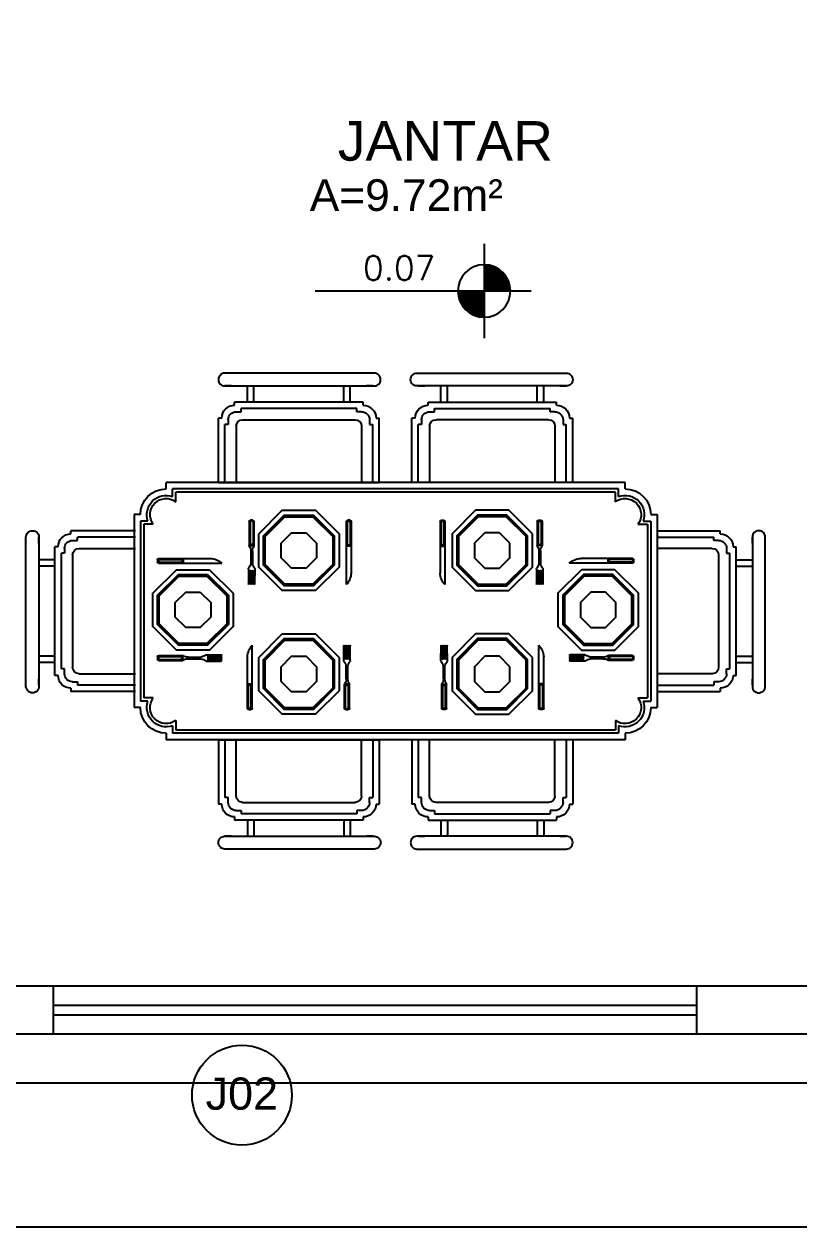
# Model space of a CAD drawing. Header units: millimetres. Extents: x 2426 to 2585, y 1215 to 1309.
# Drawn here: x 2442.847 to 2445.256, y 1275.72 to 1279.46 of the extents above; entities that cross this region are included whole.
import ezdxf

# ---------------------------------------------------------------- set-up
doc = ezdxf.new("R2010")
doc.units = ezdxf.units.MM
for name, color, linetype in [('01', 1, 'Continuous'), ('02', 2, 'Continuous'), ('A-PEN-B', 5, 'Continuous'), ('A-PEN-C', 4, 'Continuous'), ('A-PEN-G', 3, 'Continuous'), ('A-PEN-M', 6, 'Continuous'), ('TEXTO2', 3, 'Continuous'), ('TXT_0', 7, 'Continuous')]:
    doc.layers.add(name, color=color, linetype=linetype)
doc.styles.add('ADITIVOCAD', font='ROMANS.shx')
doc.styles.add('CARIMBO_DADOS', font='arial.ttf', dxfattribs={"height": 0.1})
doc.styles.add('SANSSERIF', font='sas_____.pfb', dxfattribs={"height": 1})
doc.dimstyles.new('COTAS_EXTERNAS', dxfattribs={"dimtxt": 0.1, "dimasz": 0.01, "dimexe": 0, "dimexo": 0, "dimgap": 0.07, "dimtad": 1, "dimzin": 5, "dimdsep": 46, "dimtxsty": 'CARIMBO_DADOS', "dimblk1": 'CIRCULOS', "dimblk2": 'CIRCULOS', "dimsah": 1, "dimcen": 0, "dimse1": 1, "dimse2": 1, "dimclrd": 8, "dimclre": 8, "dimclrt": 230, "dimadec": 0, "dimazin": 0, "dimtfac": 100, "dimtix": 1, "dimtmove": 2, "dimatfit": 3, "dimldrblk": 'CIRCULOS', "dimfxl": 0, "dimtolj": 1, "dimtzin": 5, "dimarcsym": 0})

# ---------------------------------------------------------------- blocks, each defined once
blk = doc.blocks.new('MesaJantar02')
at = {"layer": '01'}
for p, q in [((0.7086, 0.648), (0.6886, 0.648)), ((1.0082, 0.648), (0.9882, 0.648)), ((1.2898, 0.648), (1.3098, 0.648)), ((1.5894, 0.648), (1.6094, 0.648)), ((0.6536, 0.618), (0.6686, 0.618)), ((0.6686, 0.618), (0.6686, 0.628)), ((1.0282, 0.628), (0.6686, 0.628)), ((1.0282, 0.618), (1.0282, 0.628)), ((1.0432, 0.618), (1.0282, 0.618)), ((1.2548, 0.618), (1.2698, 0.618)), ((1.2698, 0.618), (1.2698, 0.628)), ((1.2698, 0.628), (1.6294, 0.628)), ((1.6294, 0.618), (1.6294, 0.628)), ((1.6444, 0.618), (1.6294, 0.618)), ((0.6286, 0.578), (0.6184, 0.578)), ((0.6184, 0.398), (0.6184, 0.578)), ((0.6286, 0.593), (0.6286, 0.578)), ((0.6536, 0.573), (0.6536, 0.398)), ((0.6736, 0.593), (1.0232, 0.593)), ((1.0432, 0.573), (1.0432, 0.398)), ((1.0682, 0.593), (1.0682, 0.578)), ((1.0682, 0.578), (1.0784, 0.578)), ((1.0784, 0.398), (1.0784, 0.578)), ((1.2298, 0.578), (1.2196, 0.578)), ((1.2196, 0.398), (1.2196, 0.578)), ((1.2298, 0.593), (1.2298, 0.578)), ((1.2548, 0.573), (1.2548, 0.398)), ((1.6244, 0.593), (1.2748, 0.593)), ((1.6444, 0.573), (1.6444, 0.398)), ((1.6694, 0.593), (1.6694, 0.578)), ((1.6694, 0.578), (1.6796, 0.578)), ((1.6796, 0.398), (1.6796, 0.578)), ((0.4559, 0.3545), (0.4559, 0.378)), ((1.8421, 0.378), (0.4559, 0.378)), ((1.0984, 0.398), (0.5984, 0.398)), ((0.5984, 0.398), (1.0984, 0.398)), ((1.6996, 0.398), (1.1996, 0.398)), ((1.6996, 0.398), (1.1996, 0.398)), ((1.8421, 0.3545), (1.8421, 0.378)), ((0.4659, 0.338), (0.4659, 0.368)), ((1.8321, 0.368), (0.4659, 0.368)), ((1.8321, 0.338), (1.8321, 0.368)), ((0.6885, 0.2998), (0.6885, 0.1397)), ((0.6925, 0.3038), (0.6995, 0.3038)), ((0.6945, 0.3008), (0.6975, 0.3008)), ((0.7035, 0.2998), (0.7035, 0.1038)), ((0.9905, 0.2998), (0.9905, 0.2252)), ((0.9935, 0.2998), (0.9935, 0.2312)), ((0.9945, 0.3038), (1.0015, 0.3038)), ((0.9945, 0.3008), (1.0015, 0.3008)), ((1.0025, 0.2998), (1.0025, 0.2312)), ((1.0055, 0.2998), (1.0055, 0.2252)), ((1.2924, 0.2998), (1.2924, 0.2252)), ((1.2954, 0.2998), (1.2954, 0.2312)), ((1.3034, 0.3038), (1.2964, 0.3038)), ((1.3034, 0.3008), (1.2964, 0.3008)), ((1.3044, 0.2998), (1.3044, 0.2312)), ((1.3074, 0.2998), (1.3074, 0.2252)), ((1.5945, 0.2998), (1.5945, 0.1038)), ((1.6055, 0.3038), (1.5985, 0.3038)), ((1.6035, 0.3008), (1.6005, 0.3008)), ((1.6095, 0.2998), (1.6095, 0.1397)), ((0.3793, 0.278), (0.3559, 0.278)), ((0.3559, -0.282), (0.3559, 0.278)), ((0.3959, 0.268), (0.3659, 0.268)), ((0.3659, -0.272), (0.3659, 0.268)), ((0.6915, 0.2978), (0.6915, 0.2298)), ((0.7005, 0.2978), (0.7005, 0.2298)), ((1.5975, 0.2978), (1.5975, 0.2298)), ((1.6065, 0.2978), (1.6065, 0.2298)), ((1.9021, 0.268), (1.9321, 0.268)), ((1.9186, 0.278), (1.9421, 0.278)), ((1.9321, -0.272), (1.9321, 0.268)), ((1.9421, -0.282), (1.9421, 0.278)), ((0.16, 0.2178), (0.16, 0.228)), ((0.34, 0.228), (0.16, 0.228)), ((0.3359, -0.252), (0.3359, 0.248)), ((0.6945, 0.2268), (0.6975, 0.2268)), ((1.0055, 0.2252), (0.9905, 0.2252)), ((0.9965, 0.2282), (0.9995, 0.2282)), ((1.2924, 0.2252), (1.3074, 0.2252)), ((1.3014, 0.2282), (1.2984, 0.2282)), ((1.6035, 0.2268), (1.6005, 0.2268)), ((1.9621, -0.252), (1.9621, 0.248)), ((1.9621, 0.228), (2.138, 0.228)), ((2.138, 0.2178), (2.138, 0.228)), ((0.12, 0.1928), (0.12, 0.1778)), ((0.145, 0.2178), (0.16, 0.2178)), ((0.165, 0.1928), (0.34, 0.1928)), ((0.6885, 0.2238), (0.7035, 0.2238)), ((0.9955, 0.2088), (0.9955, 0.1688)), ((1.0005, 0.2088), (1.0005, 0.1688)), ((1.2974, 0.2088), (1.2974, 0.1688)), ((1.3024, 0.2088), (1.3024, 0.1688)), ((1.6095, 0.2238), (1.5945, 0.2238)), ((2.133, 0.1928), (1.9621, 0.1928)), ((2.153, 0.2178), (2.138, 0.2178)), ((2.178, 0.1928), (2.178, 0.1778)), ((0.09, 0.1578), (0.09, 0.1378)), ((0.12, 0.1778), (0.11, 0.1778)), ((0.11, 0.1778), (0.11, -0.1818)), ((0.145, -0.1768), (0.145, 0.1728)), ((0.413, 0.1512), (0.4876, 0.1512)), ((0.4876, 0.1512), (0.4876, 0.1362)), ((0.5604, 0.1537), (0.6063, 0.1533)), ((0.5667, 0.1507), (0.6063, 0.151)), ((0.609, 0.1522), (0.609, 0.1522)), ((0.988, 0.1524), (0.9884, 0.1065)), ((1.008, 0.1524), (1.0077, 0.1065)), ((1.2899, 0.1524), (1.2903, 0.1065)), ((1.3099, 0.1524), (1.3096, 0.1065)), ((1.6889, 0.1522), (1.6889, 0.1522)), ((1.7376, 0.1537), (1.6917, 0.1533)), ((1.7313, 0.1507), (1.6917, 0.151)), ((1.8104, 0.1512), (1.8104, 0.1362)), ((1.8849, 0.1512), (1.8104, 0.1512)), ((2.153, -0.1768), (2.153, 0.1728)), ((2.178, 0.1778), (2.188, 0.1778)), ((2.188, 0.1778), (2.188, -0.1818)), ((2.208, 0.1578), (2.208, 0.1378)), ((0.409, 0.1402), (0.409, 0.1472)), ((0.412, 0.1402), (0.412, 0.1472)), ((0.413, 0.1482), (0.4816, 0.1482)), ((0.413, 0.1392), (0.4816, 0.1392)), ((0.413, 0.1362), (0.4876, 0.1362)), ((0.4846, 0.1422), (0.4846, 0.1452)), ((0.504, 0.1462), (0.544, 0.1462)), ((0.504, 0.1412), (0.544, 0.1412)), ((0.5604, 0.1337), (0.6063, 0.134)), ((0.564, 0.1493), (0.564, 0.1494)), ((0.564, 0.1437), (0.564, 0.1437)), ((0.564, 0.138), (0.564, 0.1381)), ((0.5667, 0.148), (0.6063, 0.1476)), ((0.5667, 0.145), (0.6063, 0.1454)), ((0.5667, 0.1424), (0.6063, 0.142)), ((0.5667, 0.1394), (0.6063, 0.1397)), ((0.5667, 0.1367), (0.6063, 0.1363)), ((0.609, 0.1465), (0.609, 0.1465)), ((0.609, 0.1409), (0.609, 0.1409)), ((0.609, 0.1352), (0.609, 0.1352)), ((0.991, 0.1461), (0.9907, 0.1065)), ((0.9923, 0.1488), (0.9924, 0.1488)), ((0.9937, 0.1461), (0.9941, 0.1065)), ((0.9967, 0.1461), (0.9964, 0.1065)), ((0.998, 0.1488), (0.9981, 0.1488)), ((0.9994, 0.1461), (0.9997, 0.1065)), ((1.0024, 0.1461), (1.002, 0.1065)), ((1.0037, 0.1488), (1.0037, 0.1488)), ((1.005, 0.1461), (1.0054, 0.1065)), ((1.2929, 0.1461), (1.2926, 0.1065)), ((1.2943, 0.1488), (1.2942, 0.1488)), ((1.2956, 0.1461), (1.296, 0.1065)), ((1.2986, 0.1461), (1.2982, 0.1065)), ((1.3, 0.1488), (1.2999, 0.1488)), ((1.3013, 0.1461), (1.3016, 0.1065)), ((1.3043, 0.1461), (1.3039, 0.1065)), ((1.3056, 0.1488), (1.3056, 0.1488)), ((1.3069, 0.1461), (1.3073, 0.1065)), ((1.6889, 0.1465), (1.6889, 0.1465)), ((1.6889, 0.1409), (1.6889, 0.1409)), ((1.6889, 0.1352), (1.6889, 0.1352)), ((1.7313, 0.148), (1.6917, 0.1476)), ((1.7313, 0.145), (1.6917, 0.1454)), ((1.7313, 0.1424), (1.6917, 0.142)), ((1.7313, 0.1394), (1.6917, 0.1397)), ((1.7313, 0.1367), (1.6917, 0.1363)), ((1.7376, 0.1337), (1.6917, 0.134)), ((1.7339, 0.1493), (1.7339, 0.1494)), ((1.7339, 0.1437), (1.7339, 0.1437)), ((1.7339, 0.138), (1.7339, 0.1381)), ((1.7939, 0.1462), (1.7539, 0.1462)), ((1.7939, 0.1412), (1.7539, 0.1412)), ((1.8849, 0.1362), (1.8104, 0.1362)), ((1.8134, 0.1422), (1.8134, 0.1452)), ((1.8849, 0.1482), (1.8164, 0.1482)), ((1.8849, 0.1392), (1.8164, 0.1392)), ((1.8859, 0.1402), (1.8859, 0.1472)), ((1.8889, 0.1402), (1.8889, 0.1472)), ((0.9895, 0.1038), (0.9896, 0.1038)), ((0.9952, 0.1038), (0.9952, 0.1038)), ((1.0009, 0.1038), (1.0009, 0.1038)), ((1.0065, 0.1038), (1.0066, 0.1038)), ((1.2914, 0.1038), (1.2914, 0.1038)), ((1.2971, 0.1038), (1.2971, 0.1038)), ((1.3028, 0.1038), (1.3027, 0.1038)), ((1.3084, 0.1038), (1.3084, 0.1038)), ((0.6913, -0.1329), (0.6916, -0.087)), ((0.6928, -0.0843), (0.6927, -0.0843)), ((0.6943, -0.1266), (0.6939, -0.087)), ((0.6969, -0.1266), (0.6973, -0.087)), ((0.6984, -0.0843), (0.6984, -0.0843)), ((0.6999, -0.1266), (0.6996, -0.087)), ((0.7026, -0.1266), (0.7029, -0.087)), ((0.7041, -0.0843), (0.7041, -0.0843)), ((0.7056, -0.1266), (0.7052, -0.087)), ((0.7083, -0.1266), (0.7086, -0.087)), ((0.7098, -0.0843), (0.7097, -0.0843)), ((0.7113, -0.1329), (0.7109, -0.087)), ((0.9958, -0.2803), (0.9958, -0.0843)), ((1.3022, -0.2803), (1.3022, -0.0843)), ((1.5867, -0.1329), (1.5871, -0.087)), ((1.5882, -0.0843), (1.5882, -0.0843)), ((1.5897, -0.1266), (1.5894, -0.087)), ((1.5924, -0.1266), (1.5927, -0.087)), ((1.5939, -0.0843), (1.5939, -0.0843)), ((1.5954, -0.1266), (1.595, -0.087)), ((1.598, -0.1266), (1.5984, -0.087)), ((1.5995, -0.0843), (1.5996, -0.0843)), ((1.601, -0.1266), (1.6007, -0.087)), ((1.6037, -0.1266), (1.6041, -0.087)), ((1.6052, -0.0843), (1.6052, -0.0843)), ((1.6067, -0.1329), (1.6063, -0.087)), ((0.09, -0.1418), (0.09, -0.1618)), ((0.6956, -0.1293), (0.6956, -0.1293)), ((0.6988, -0.1893), (0.6988, -0.1493)), ((0.7013, -0.1293), (0.7012, -0.1293)), ((0.7038, -0.1893), (0.7038, -0.1493)), ((0.707, -0.1293), (0.7069, -0.1293)), ((1.0108, -0.2803), (1.0108, -0.1202)), ((1.2872, -0.2803), (1.2872, -0.1202)), ((1.591, -0.1293), (1.5911, -0.1293)), ((1.5942, -0.1893), (1.5942, -0.1493)), ((1.5967, -0.1293), (1.5967, -0.1293)), ((1.5992, -0.1893), (1.5992, -0.1493)), ((1.6023, -0.1293), (1.6024, -0.1293)), ((2.208, -0.1418), (2.208, -0.1618)), ((0.12, -0.1818), (0.11, -0.1818)), ((0.12, -0.1968), (0.12, -0.1818)), ((0.409, -0.1619), (0.409, -0.1549)), ((0.412, -0.1599), (0.412, -0.1569)), ((0.413, -0.1509), (0.609, -0.1509)), ((0.413, -0.1659), (0.5731, -0.1659)), ((0.415, -0.1539), (0.483, -0.1539)), ((0.415, -0.1629), (0.483, -0.1629)), ((0.486, -0.1599), (0.486, -0.1569)), ((0.489, -0.1659), (0.489, -0.1509)), ((1.8849, -0.1509), (1.6889, -0.1509)), ((1.8849, -0.1659), (1.7249, -0.1659)), ((1.8089, -0.1659), (1.8089, -0.1509)), ((1.8119, -0.1599), (1.8119, -0.1569)), ((1.8829, -0.1539), (1.8149, -0.1539)), ((1.8829, -0.1629), (1.8149, -0.1629)), ((1.8859, -0.1599), (1.8859, -0.1569)), ((1.8889, -0.1619), (1.8889, -0.1549)), ((2.178, -0.1818), (2.188, -0.1818)), ((2.178, -0.1968), (2.178, -0.1818)), ((0.145, -0.2218), (0.16, -0.2218)), ((0.16, -0.2218), (0.16, -0.232)), ((0.165, -0.1968), (0.34, -0.1968)), ((0.6938, -0.2803), (0.6938, -0.2057)), ((0.6938, -0.2057), (0.7088, -0.2057)), ((0.6968, -0.2803), (0.6968, -0.2117)), ((0.7028, -0.2087), (0.6998, -0.2087)), ((0.7058, -0.2803), (0.7058, -0.2117)), ((0.7088, -0.2803), (0.7088, -0.2057)), ((1.0108, -0.2043), (0.9958, -0.2043)), ((0.9988, -0.2783), (0.9988, -0.2103)), ((1.0048, -0.2073), (1.0018, -0.2073)), ((1.0078, -0.2783), (1.0078, -0.2103)), ((1.2872, -0.2043), (1.3022, -0.2043)), ((1.2902, -0.2783), (1.2902, -0.2103)), ((1.2932, -0.2073), (1.2962, -0.2073)), ((1.2992, -0.2783), (1.2992, -0.2103)), ((1.5892, -0.2803), (1.5892, -0.2057)), ((1.6042, -0.2057), (1.5892, -0.2057)), ((1.5922, -0.2803), (1.5922, -0.2117)), ((1.5952, -0.2087), (1.5982, -0.2087)), ((1.6012, -0.2803), (1.6012, -0.2117)), ((1.6042, -0.2803), (1.6042, -0.2057)), ((2.133, -0.1968), (1.9621, -0.1968)), ((2.138, -0.2218), (2.138, -0.232)), ((2.153, -0.2218), (2.138, -0.2218)), ((0.34, -0.232), (0.16, -0.232)), ((1.9621, -0.232), (2.138, -0.232)), ((0.3793, -0.282), (0.3559, -0.282)), ((0.3959, -0.272), (0.3659, -0.272)), ((0.7048, -0.2813), (0.6978, -0.2813)), ((0.7048, -0.2843), (0.6978, -0.2843)), ((1.0068, -0.2843), (0.9998, -0.2843)), ((1.0048, -0.2813), (1.0018, -0.2813)), ((1.2912, -0.2843), (1.2982, -0.2843)), ((1.2932, -0.2813), (1.2962, -0.2813)), ((1.5932, -0.2813), (1.6002, -0.2813)), ((1.5932, -0.2843), (1.6002, -0.2843)), ((1.9021, -0.272), (1.9321, -0.272)), ((1.9186, -0.282), (1.9421, -0.282)), ((0.4559, -0.3586), (0.4559, -0.382)), ((0.4659, -0.342), (0.4659, -0.372)), ((1.8321, -0.372), (0.4659, -0.372)), ((1.8321, -0.342), (1.8321, -0.372)), ((1.8421, -0.3586), (1.8421, -0.382)), ((1.8421, -0.382), (0.4559, -0.382)), ((0.5984, -0.402), (1.0984, -0.402)), ((1.0984, -0.402), (0.5984, -0.402)), ((0.6184, -0.402), (0.6184, -0.582)), ((0.6536, -0.577), (0.6536, -0.402)), ((1.0432, -0.577), (1.0432, -0.402)), ((1.0784, -0.402), (1.0784, -0.582)), ((1.6996, -0.402), (1.1996, -0.402)), ((1.6996, -0.402), (1.1996, -0.402)), ((1.2196, -0.402), (1.2196, -0.582)), ((1.2548, -0.577), (1.2548, -0.402)), ((1.6444, -0.577), (1.6444, -0.402)), ((1.6796, -0.402), (1.6796, -0.582)), ((0.6286, -0.582), (0.6184, -0.582)), ((0.6286, -0.597), (0.6286, -0.582)), ((0.6736, -0.597), (1.0232, -0.597)), ((1.0682, -0.582), (1.0784, -0.582)), ((1.0682, -0.597), (1.0682, -0.582)), ((1.2298, -0.582), (1.2196, -0.582)), ((1.2298, -0.597), (1.2298, -0.582)), ((1.6244, -0.597), (1.2748, -0.597)), ((1.6694, -0.582), (1.6796, -0.582)), ((1.6694, -0.597), (1.6694, -0.582)), ((0.6536, -0.622), (0.6686, -0.622)), ((0.6686, -0.622), (0.6686, -0.632)), ((1.0282, -0.632), (0.6686, -0.632)), ((1.0282, -0.622), (1.0282, -0.632)), ((1.0432, -0.622), (1.0282, -0.622)), ((1.2548, -0.622), (1.2698, -0.622)), ((1.2698, -0.622), (1.2698, -0.632)), ((1.2698, -0.632), (1.6294, -0.632)), ((1.6444, -0.622), (1.6294, -0.622)), ((1.6294, -0.622), (1.6294, -0.632)), ((0.7086, -0.652), (0.6886, -0.652)), ((1.0082, -0.652), (0.9882, -0.652)), ((1.2898, -0.652), (1.3098, -0.652)), ((1.5894, -0.652), (1.6094, -0.652))]:
    blk.add_line(p, q, dxfattribs=at)
for points in [[(0.6886, 0.698), (0.7086, 0.698, 0.414214)], [(0.9882, 0.698), (1.0082, 0.698, 0.414214)], [(1.3098, 0.698), (1.2898, 0.698, -0.414214)], [(1.6094, 0.698), (1.5894, 0.698, -0.414214)], [(0.04, 0.1378), (0.04, 0.1578, 0.414214)], [(2.258, 0.1378), (2.258, 0.1578, -0.414214)], [(0.04, -0.1618), (0.04, -0.1418, 0.414214)], [(2.258, -0.1618), (2.258, -0.1418, -0.414214)], [(0.6886, -0.702), (0.7086, -0.702, -0.414214)], [(0.9882, -0.702), (1.0082, -0.702, -0.414214)], [(1.3098, -0.702), (1.2898, -0.702, 0.414214)], [(1.6094, -0.702), (1.5894, -0.702, 0.414214)]]:
    blk.add_lwpolyline(points, format="xyb", dxfattribs=at)
for points in [[(0.7235, 0.1418), (0.7967, 0.0686), (0.9003, 0.0686), (0.9735, 0.1418), (0.9735, 0.2454), (0.9003, 0.3186), (0.7967, 0.3186), (0.7235, 0.2454)], [(0.7385, 0.148), (0.803, 0.0836), (0.8941, 0.0836), (0.9585, 0.148), (0.9585, 0.2391), (0.8941, 0.3036), (0.803, 0.3036), (0.7385, 0.2391)], [(1.5744, 0.1418), (1.5012, 0.0686), (1.3977, 0.0686), (1.3244, 0.1418), (1.3244, 0.2454), (1.3977, 0.3186), (1.5012, 0.3186), (1.5744, 0.2454)], [(1.5594, 0.148), (1.495, 0.0836), (1.4039, 0.0836), (1.3394, 0.148), (1.3394, 0.2391), (1.4039, 0.3036), (1.495, 0.3036), (1.5594, 0.2391)], [(0.7435, 0.1501), (0.805, 0.0886), (0.892, 0.0886), (0.9535, 0.1501), (0.9535, 0.2371), (0.892, 0.2986), (0.805, 0.2986), (0.7435, 0.2371)], [(1.5544, 0.1501), (1.4929, 0.0886), (1.406, 0.0886), (1.3444, 0.1501), (1.3444, 0.2371), (1.406, 0.2986), (1.4929, 0.2986), (1.5544, 0.2371)], [(0.7935, 0.1708), (0.8257, 0.1386), (0.8713, 0.1386), (0.9035, 0.1708), (0.9035, 0.2164), (0.8713, 0.2486), (0.8257, 0.2486), (0.7935, 0.2164)], [(1.5044, 0.1708), (1.4722, 0.1386), (1.4267, 0.1386), (1.3944, 0.1708), (1.3944, 0.2164), (1.4267, 0.2486), (1.4722, 0.2486), (1.5044, 0.2164)], [(0.571, -0.1308), (0.6442, -0.0576), (0.6442, 0.0459), (0.571, 0.1192), (0.4675, 0.1192), (0.3942, 0.0459), (0.3942, -0.0576), (0.4675, -0.1308)], [(1.727, -0.1308), (1.6537, -0.0576), (1.6537, 0.0459), (1.727, 0.1192), (1.8305, 0.1192), (1.9037, 0.0459), (1.9037, -0.0576), (1.8305, -0.1308)], [(0.5648, -0.1158), (0.6292, -0.0514), (0.6292, 0.0397), (0.5648, 0.1042), (0.4737, 0.1042), (0.4092, 0.0397), (0.4092, -0.0514), (0.4737, -0.1158)], [(0.5627, -0.1108), (0.6242, -0.0493), (0.6242, 0.0377), (0.5627, 0.0992), (0.4757, 0.0992), (0.4142, 0.0377), (0.4142, -0.0493), (0.4757, -0.1108)], [(1.7332, -0.1158), (1.6687, -0.0514), (1.6687, 0.0397), (1.7332, 0.1042), (1.8243, 0.1042), (1.8887, 0.0397), (1.8887, -0.0514), (1.8243, -0.1158)], [(1.7352, -0.1108), (1.6737, -0.0493), (1.6737, 0.0377), (1.7352, 0.0992), (1.8222, 0.0992), (1.8837, 0.0377), (1.8837, -0.0493), (1.8222, -0.1108)], [(0.542, -0.0608), (0.5742, -0.0286), (0.5742, 0.0169), (0.542, 0.0492), (0.4965, 0.0492), (0.4642, 0.0169), (0.4642, -0.0286), (0.4965, -0.0608)], [(1.756, -0.0608), (1.7237, -0.0286), (1.7237, 0.0169), (1.756, 0.0492), (1.8015, 0.0492), (1.8337, 0.0169), (1.8337, -0.0286), (1.8015, -0.0608)], [(0.7235, -0.2424), (0.7967, -0.3156), (0.9003, -0.3156), (0.9735, -0.2424), (0.9735, -0.1388), (0.9003, -0.0656), (0.7967, -0.0656), (0.7235, -0.1388)], [(1.5744, -0.2424), (1.5012, -0.3156), (1.3977, -0.3156), (1.3244, -0.2424), (1.3244, -0.1388), (1.3977, -0.0656), (1.5012, -0.0656), (1.5744, -0.1388)], [(0.7385, -0.2362), (0.803, -0.3006), (0.8941, -0.3006), (0.9585, -0.2362), (0.9585, -0.145), (0.8941, -0.0806), (0.803, -0.0806), (0.7385, -0.145)], [(0.7435, -0.2341), (0.805, -0.2956), (0.892, -0.2956), (0.9535, -0.2341), (0.9535, -0.1471), (0.892, -0.0856), (0.805, -0.0856), (0.7435, -0.1471)], [(1.5594, -0.2362), (1.495, -0.3006), (1.4039, -0.3006), (1.3394, -0.2362), (1.3394, -0.145), (1.4039, -0.0806), (1.495, -0.0806), (1.5594, -0.145)], [(1.5544, -0.2341), (1.4929, -0.2956), (1.406, -0.2956), (1.3444, -0.2341), (1.3444, -0.1471), (1.406, -0.0856), (1.4929, -0.0856), (1.5544, -0.1471)], [(0.7935, -0.2134), (0.8257, -0.2456), (0.8713, -0.2456), (0.9035, -0.2134), (0.9035, -0.1678), (0.8713, -0.1356), (0.8257, -0.1356), (0.7935, -0.1678)], [(1.5044, -0.2134), (1.4722, -0.2456), (1.4267, -0.2456), (1.3944, -0.2134), (1.3944, -0.1678), (1.4267, -0.1356), (1.4722, -0.1356), (1.5044, -0.1678)]]:
    blk.add_lwpolyline(points, close=True, dxfattribs=at)
for centre, radius, start, end in [((0.6536, 0.593), 0.025, 90, 180), ((1.0432, 0.593), 0.025, 0, 90), ((1.2548, 0.593), 0.025, 90, 180), ((1.6444, 0.593), 0.025, 0, 90), ((0.6736, 0.573), 0.02, 90, 180), ((1.0232, 0.573), 0.02, 0, 90), ((1.2748, 0.573), 0.02, 90, 180), ((1.6244, 0.573), 0.02, 0, 90), ((0.4359, 0.298), 0.06, 70.5288, 199.4712), ((0.4359, 0.298), 0.05, 53.1301, 216.8699), ((1.8621, 0.298), 0.05, 323.1301, 126.8699), ((1.8621, 0.298), 0.06, 340.5288, 109.4712), ((0.6925, 0.2998), 0.004, 90, 180), ((0.6945, 0.2978), 0.003, 90, 180), ((0.6975, 0.2978), 0.003, 0, 90), ((0.6995, 0.2998), 0.004, 0, 90), ((0.9945, 0.2998), 0.004, 90, 180), ((0.9945, 0.2998), 0.001, 90, 180), ((1.0015, 0.2998), 0.004, 360, 90), ((1.0015, 0.2998), 0.001, 0, 90), ((1.2964, 0.2998), 0.004, 90, 180), ((1.2964, 0.2998), 0.001, 90, 180), ((1.3034, 0.2998), 0.004, 0, 90), ((1.3034, 0.2998), 0.001, 0, 90), ((1.5985, 0.2998), 0.004, 90, 180), ((1.6005, 0.2978), 0.003, 90, 180), ((1.6035, 0.2978), 0.003, 0, 90), ((1.6055, 0.2998), 0.004, 360, 90), ((0.6945, 0.2298), 0.003, 180, 270), ((0.6975, 0.2298), 0.003, 270, 360), ((0.9944, 0.2252), 0.00385, 180, 219.3605), ((0.9965, 0.2312), 0.003, 180, 270), ((0.9995, 0.2312), 0.003, 270, 360), ((1.0017, 0.2252), 0.00385, 320.6395, 0), ((1.2963, 0.2252), 0.00385, 180, 219.3605), ((1.2984, 0.2312), 0.003, 180, 270), ((1.3014, 0.2312), 0.003, 270, 0), ((1.3036, 0.2252), 0.00385, 320.6395, 0), ((1.6005, 0.2298), 0.003, 180, 270), ((1.6035, 0.2298), 0.003, 270, 0), ((0.145, 0.1928), 0.025, 90, 180), ((0.165, 0.1728), 0.02, 90, 180), ((0.9769, 0.2109), 0.0187, 353.468, 39.3605), ((1.0192, 0.2109), 0.0187, 140.6395, 186.532), ((1.2788, 0.2109), 0.0187, 353.468, 39.3605), ((1.321, 0.2109), 0.0187, 140.6395, 186.532), ((2.133, 0.1728), 0.02, 0, 90), ((2.153, 0.1928), 0.025, 0, 90), ((0.413, 0.1472), 0.004, 90, 180), ((0.4876, 0.1473), 0.00385, 50.6395, 90), ((0.5019, 0.1648), 0.0187, 230.6395, 276.532), ((0.535, 0.1831), 0.038, 283.8223, 307.3866), ((0.5604, 0.1498), 0.00385, 90, 127.3866), ((0.5666, 0.1476), 0.00306, 87.1971, 144.9426), ((0.6068, 0.1506), 0.00272, 35.2035, 101.0044), ((0.6068, 0.1537), 0.00275, 259.8701, 325.3535), ((0.9919, 0.1524), 0.00385, 142.6134, 180), ((0.9586, 0.1778), 0.038, 322.6134, 346.1777), ((1.0375, 0.1778), 0.038, 193.8223, 217.3866), ((1.0042, 0.1524), 0.00385, 0, 37.3866), ((1.2938, 0.1524), 0.00385, 142.6134, 180), ((1.2605, 0.1778), 0.038, 322.6134, 346.1777), ((1.3393, 0.1778), 0.038, 193.8223, 217.3866), ((1.3061, 0.1524), 0.00385, 0, 37.3866), ((1.6911, 0.1506), 0.00272, 78.9956, 144.7965), ((1.6912, 0.1537), 0.00275, 214.6465, 280.1299), ((1.7314, 0.1476), 0.00306, 35.0574, 92.8029), ((1.7376, 0.1498), 0.00385, 52.6134, 90), ((1.763, 0.1831), 0.038, 232.6134, 256.1777), ((1.7961, 0.1648), 0.0187, 263.468, 309.3605), ((1.8104, 0.1473), 0.00385, 90, 129.3605), ((1.8849, 0.1472), 0.004, 0, 90), ((0.413, 0.1402), 0.004, 180, 270), ((0.413, 0.1472), 0.001, 90, 180), ((0.413, 0.1402), 0.001, 180, 270), ((0.4816, 0.1452), 0.003, 0, 90), ((0.4816, 0.1422), 0.003, 270, 0), ((0.4876, 0.14), 0.00385, 270, 309.3605), ((0.5019, 0.1226), 0.0187, 83.468, 129.3605), ((0.535, 0.1043), 0.038, 52.6134, 76.1777), ((0.5604, 0.1375), 0.00385, 232.6134, 270), ((0.5666, 0.1511), 0.00306, 215.0574, 272.8029), ((0.5666, 0.142), 0.00306, 87.1971, 144.9426), ((0.5666, 0.1454), 0.00306, 215.0574, 272.8029), ((0.5666, 0.1363), 0.00306, 87.1971, 144.9426), ((0.5666, 0.1398), 0.00306, 215.0574, 272.8029), ((0.6068, 0.145), 0.00272, 35.2035, 101.0044), ((0.6068, 0.1481), 0.00275, 259.8701, 325.3535), ((0.6068, 0.1393), 0.00275, 34.6465, 100.1299), ((0.6068, 0.1424), 0.00273, 259.4333, 325.0763), ((0.6068, 0.1336), 0.00275, 34.6465, 100.1299), ((0.6068, 0.1367), 0.00275, 259.8701, 325.3535), ((0.7486, 0.1437), 0.0603, 183.8032, 221.5035), ((0.9941, 0.1463), 0.00306, 125.0574, 182.8029), ((0.9907, 0.1463), 0.00306, 357.1971, 54.9426), ((0.9998, 0.1463), 0.00306, 125.0574, 182.8029), ((0.9963, 0.1463), 0.00306, 357.1971, 54.9426), ((1.0054, 0.1463), 0.00306, 125.0574, 182.8029), ((1.002, 0.1463), 0.00306, 357.1971, 54.9426), ((1.296, 0.1463), 0.00306, 125.0574, 182.8029), ((1.2925, 0.1463), 0.00306, 357.1971, 54.9426), ((1.3016, 0.1463), 0.00306, 125.0574, 182.8029), ((1.2982, 0.1463), 0.00306, 357.1971, 54.9426), ((1.3073, 0.1463), 0.00306, 125.0574, 182.8029), ((1.3039, 0.1463), 0.00306, 357.1971, 54.9426), ((1.5493, 0.1437), 0.0603, 318.4965, 356.1968), ((1.6911, 0.145), 0.00272, 78.9956, 144.7965), ((1.6912, 0.1481), 0.00275, 214.6465, 280.1299), ((1.6912, 0.1393), 0.00275, 79.8701, 145.3535), ((1.6912, 0.1424), 0.00273, 214.9237, 280.5667), ((1.6912, 0.1336), 0.00275, 79.8701, 145.3535), ((1.6912, 0.1367), 0.00275, 214.6465, 280.1299), ((1.7314, 0.1511), 0.00306, 267.1971, 324.9426), ((1.7314, 0.142), 0.00306, 35.0574, 92.8029), ((1.7314, 0.1454), 0.00306, 267.1971, 324.9426), ((1.7314, 0.1363), 0.00306, 35.0574, 92.8029), ((1.7314, 0.1398), 0.00306, 267.1971, 324.9426), ((1.7376, 0.1375), 0.00385, 270, 307.3866), ((1.763, 0.1043), 0.038, 103.8223, 127.3866), ((1.7961, 0.1226), 0.0187, 50.6395, 96.532), ((1.8104, 0.14), 0.00385, 230.6395, 270), ((1.8164, 0.1452), 0.003, 90, 180), ((1.8164, 0.1422), 0.003, 180, 270), ((1.8849, 0.1472), 0.001, 0, 90), ((1.8849, 0.1402), 0.001, 270, 0), ((1.8849, 0.1402), 0.004, 270, 0), ((0.9911, 0.106), 0.00275, 169.8701, 235.3535), ((0.988, 0.106), 0.00275, 304.6465, 10.1299), ((0.9968, 0.106), 0.00273, 169.4333, 235.0763), ((0.9937, 0.106), 0.00275, 304.6465, 10.1299), ((1.0024, 0.106), 0.00275, 169.8701, 235.3535), ((0.9993, 0.106), 0.00272, 305.2035, 11.0044), ((1.0081, 0.106), 0.00275, 169.8701, 235.3535), ((1.005, 0.106), 0.00272, 305.2035, 11.0044), ((1.293, 0.106), 0.00272, 168.9956, 234.7965), ((1.2899, 0.106), 0.00275, 304.6465, 10.1299), ((1.2986, 0.106), 0.00272, 168.9956, 234.7965), ((1.2955, 0.106), 0.00275, 304.6465, 10.1299), ((1.3043, 0.106), 0.00275, 169.8701, 235.3535), ((1.3012, 0.106), 0.00273, 304.9237, 10.5667), ((1.31, 0.106), 0.00275, 169.8701, 235.3535), ((1.3069, 0.106), 0.00275, 304.6465, 10.1299), ((0.6943, -0.0865), 0.00272, 125.2035, 191.0044), ((0.6912, -0.0865), 0.00275, 349.8701, 55.3535), ((0.7, -0.0865), 0.00272, 125.2035, 191.0044), ((0.6969, -0.0865), 0.00275, 349.8701, 55.3535), ((0.7056, -0.0865), 0.00275, 124.6465, 190.1299), ((0.7025, -0.0865), 0.00273, 349.4333, 55.0763), ((0.7113, -0.0865), 0.00275, 124.6465, 190.1299), ((0.7082, -0.0865), 0.00275, 349.8701, 55.3535), ((0.9507, -0.1242), 0.0603, 3.8032, 41.5035), ((1.3473, -0.1242), 0.0603, 138.4965, 176.1968), ((1.5898, -0.0865), 0.00275, 124.6465, 190.1299), ((1.5867, -0.0865), 0.00275, 349.8701, 55.3535), ((1.5954, -0.0865), 0.00273, 124.9237, 190.5667), ((1.5923, -0.0865), 0.00275, 349.8701, 55.3535), ((1.6011, -0.0865), 0.00275, 124.6465, 190.1299), ((1.598, -0.0865), 0.00272, 348.9956, 54.7965), ((1.6068, -0.0865), 0.00275, 124.6465, 190.1299), ((1.6037, -0.0865), 0.00272, 348.9956, 54.7965), ((0.6951, -0.1329), 0.00385, 180, 217.3866), ((0.6618, -0.1583), 0.038, 13.8223, 37.3866), ((0.6973, -0.1267), 0.00306, 177.1971, 234.9426), ((0.6939, -0.1267), 0.00306, 305.0574, 2.8029), ((0.703, -0.1267), 0.00306, 177.1971, 234.9426), ((0.6995, -0.1267), 0.00306, 305.0574, 2.8029), ((0.7407, -0.1583), 0.038, 142.6134, 166.1777), ((0.7086, -0.1267), 0.00306, 177.1971, 234.9426), ((0.7052, -0.1267), 0.00306, 305.0574, 2.8029), ((0.7074, -0.1329), 0.00385, 322.6134, 0), ((1.5906, -0.1329), 0.00385, 180, 217.3866), ((1.5573, -0.1583), 0.038, 13.8223, 37.3866), ((1.5928, -0.1267), 0.00306, 177.1971, 234.9426), ((1.5893, -0.1267), 0.00306, 305.0574, 2.8029), ((1.5984, -0.1267), 0.00306, 177.1971, 234.9426), ((1.595, -0.1267), 0.00306, 305.0574, 2.8029), ((1.6361, -0.1583), 0.038, 142.6134, 166.1777), ((1.6041, -0.1267), 0.00306, 177.1971, 234.9426), ((1.6007, -0.1267), 0.00306, 305.0574, 2.8029), ((1.6029, -0.1329), 0.00385, 322.6134, 0), ((0.165, -0.1768), 0.02, 180, 270), ((0.413, -0.1549), 0.004, 90, 180), ((0.413, -0.1619), 0.004, 180, 270), ((0.415, -0.1569), 0.003, 90, 180), ((0.415, -0.1599), 0.003, 180, 270), ((0.483, -0.1569), 0.003, 0, 90), ((0.483, -0.1599), 0.003, 270, 0), ((0.5691, -0.1057), 0.0603, 273.8032, 311.5035), ((1.7289, -0.1057), 0.0603, 228.4965, 266.1968), ((1.8149, -0.1569), 0.003, 90, 180), ((1.8149, -0.1599), 0.003, 180, 270), ((1.8829, -0.1569), 0.003, 0, 90), ((1.8829, -0.1599), 0.003, 270, 0), ((1.8849, -0.1549), 0.004, 0, 90), ((1.8849, -0.1619), 0.004, 270, 0), ((2.133, -0.1768), 0.02, 270, 0), ((0.145, -0.1968), 0.025, 180, 270), ((0.6976, -0.2057), 0.00385, 140.6395, 180), ((0.6801, -0.1914), 0.0187, 320.6395, 6.532), ((0.6998, -0.2117), 0.003, 90, 180), ((0.7028, -0.2117), 0.003, 0, 90), ((0.7224, -0.1914), 0.0187, 173.468, 219.3605), ((0.7049, -0.2057), 0.00385, 0, 39.3605), ((1.0018, -0.2103), 0.003, 90, 180), ((1.0048, -0.2103), 0.003, 0, 90), ((1.2932, -0.2103), 0.003, 90, 180), ((1.2962, -0.2103), 0.003, 0, 90), ((1.5931, -0.2057), 0.00385, 140.6395, 180), ((1.5756, -0.1914), 0.0187, 320.6395, 6.532), ((1.5952, -0.2117), 0.003, 90, 180), ((1.5982, -0.2117), 0.003, 0, 90), ((1.6178, -0.1914), 0.0187, 173.468, 219.3605), ((1.6004, -0.2057), 0.00385, 0, 39.3605), ((2.153, -0.1968), 0.025, 270, 360), ((0.4359, -0.302), 0.06, 160.5288, 289.4712), ((0.4359, -0.302), 0.05, 143.1301, 306.8699), ((0.6978, -0.2803), 0.004, 180, 270), ((0.6978, -0.2803), 0.001, 180, 270), ((0.7048, -0.2803), 0.001, 270, 0), ((0.7048, -0.2803), 0.004, 270, 360), ((0.9998, -0.2803), 0.004, 180, 270), ((1.0018, -0.2783), 0.003, 180, 270), ((1.0048, -0.2783), 0.003, 270, 0), ((1.0068, -0.2803), 0.004, 270, 0), ((1.2912, -0.2803), 0.004, 180, 270), ((1.2932, -0.2783), 0.003, 180, 270), ((1.2962, -0.2783), 0.003, 270, 0), ((1.2982, -0.2803), 0.004, 270, 0), ((1.5932, -0.2803), 0.004, 180, 270), ((1.5932, -0.2803), 0.001, 180, 270), ((1.6002, -0.2803), 0.001, 270, 0), ((1.6002, -0.2803), 0.004, 270, 0), ((1.8621, -0.302), 0.05, 233.1301, 36.8699), ((1.8621, -0.302), 0.06, 250.5288, 19.4712), ((0.6536, -0.597), 0.025, 180, 270), ((0.6736, -0.577), 0.02, 180, 270), ((1.0232, -0.577), 0.02, 270, 0), ((1.0432, -0.597), 0.025, 270, 0), ((1.2548, -0.597), 0.025, 180, 270), ((1.2748, -0.577), 0.02, 180, 270), ((1.6244, -0.577), 0.02, 270, 0), ((1.6444, -0.597), 0.025, 270, 360)]:
    blk.add_arc(centre, radius, start, end, dxfattribs=at)
at = {"layer": '02'}
for p, q in [((1.1025, 0.717), (1.1025, 0.718)), ((1.1955, 0.717), (1.1955, 0.718)), ((0.6385, 0.698), (0.6185, 0.698)), ((0.6886, 0.648), (0.6886, 0.698)), ((0.7086, 0.648), (0.7086, 0.698)), ((0.9882, 0.648), (0.9882, 0.698)), ((1.0082, 0.648), (1.0082, 0.698)), ((1.0785, 0.698), (1.0585, 0.698)), ((1.2194, 0.698), (1.2394, 0.698)), ((1.2898, 0.648), (1.2898, 0.698)), ((1.3098, 0.648), (1.3098, 0.698)), ((1.5894, 0.648), (1.5894, 0.698)), ((1.6094, 0.648), (1.6094, 0.698)), ((1.6594, 0.698), (1.6794, 0.698)), ((0.6486, 0.638), (0.6486, 0.648)), ((0.6886, 0.648), (0.6486, 0.648)), ((0.9882, 0.648), (0.7086, 0.648)), ((1.0482, 0.648), (1.0082, 0.648)), ((1.0482, 0.638), (1.0482, 0.648)), ((1.2498, 0.638), (1.2498, 0.648)), ((1.2498, 0.648), (1.2898, 0.648)), ((1.3098, 0.648), (1.5894, 0.648)), ((1.6094, 0.648), (1.6494, 0.648)), ((1.6494, 0.638), (1.6494, 0.648)), ((0.6086, 0.598), (0.5984, 0.598)), ((0.5984, 0.398), (0.5984, 0.598)), ((1.0882, 0.598), (1.0984, 0.598)), ((1.0984, 0.398), (1.0984, 0.598)), ((1.2098, 0.598), (1.1996, 0.598)), ((1.1996, 0.398), (1.1996, 0.598)), ((1.6894, 0.598), (1.6996, 0.598)), ((1.6996, 0.398), (1.6996, 0.598)), ((0.4359, 0.378), (0.4359, 0.398)), ((0.5984, 0.398), (0.4359, 0.398)), ((1.1996, 0.398), (1.0984, 0.398)), ((1.8621, 0.398), (1.6996, 0.398)), ((1.8621, 0.378), (1.8621, 0.398)), ((0.3559, 0.298), (0.3359, 0.298)), ((0.3359, 0.248), (0.3359, 0.298)), ((1.9421, 0.298), (1.9621, 0.298)), ((1.9621, 0.248), (1.9621, 0.298)), ((0.021, 0.252), (0.02, 0.252)), ((0.04, 0.2281), (0.04, 0.2081)), ((0.14, 0.2378), (0.14, 0.248)), ((0.34, 0.248), (0.14, 0.248)), ((1.9621, 0.248), (2.158, 0.248)), ((2.158, 0.2378), (2.158, 0.248)), ((2.258, 0.2281), (2.258, 0.2081)), ((2.277, 0.252), (2.278, 0.252)), ((0.09, 0.1978), (0.09, 0.1578)), ((0.1, 0.1978), (0.09, 0.1978)), ((2.198, 0.1978), (2.208, 0.1978)), ((2.208, 0.1978), (2.208, 0.1578)), ((0.09, 0.1578), (0.04, 0.1578)), ((2.208, 0.1578), (2.258, 0.1578)), ((0.09, 0.1378), (0.04, 0.1378)), ((0.09, 0.1378), (0.09, -0.1418)), ((2.208, 0.1378), (2.208, -0.1418)), ((2.208, 0.1378), (2.258, 0.1378)), ((0.09, -0.1418), (0.04, -0.1418)), ((2.208, -0.1418), (2.258, -0.1418)), ((0.09, -0.1618), (0.04, -0.1618)), ((0.09, -0.1618), (0.09, -0.2018)), ((2.208, -0.1618), (2.208, -0.2018)), ((2.208, -0.1618), (2.258, -0.1618)), ((0.04, -0.2119), (0.04, -0.2319)), ((0.1, -0.2018), (0.09, -0.2018)), ((2.198, -0.2018), (2.208, -0.2018)), ((2.258, -0.2119), (2.258, -0.2319)), ((0.14, -0.2418), (0.14, -0.252)), ((0.34, -0.252), (0.14, -0.252)), ((0.3359, -0.302), (0.3359, -0.252)), ((1.9621, -0.302), (1.9621, -0.252)), ((1.9621, -0.252), (2.158, -0.252)), ((2.158, -0.2418), (2.158, -0.252)), ((0.3559, -0.302), (0.3359, -0.302)), ((1.9421, -0.302), (1.9621, -0.302)), ((0.4359, -0.382), (0.4359, -0.402)), ((0.5984, -0.402), (0.4359, -0.402)), ((0.5984, -0.402), (0.5984, -0.602)), ((1.0984, -0.402), (1.0984, -0.602)), ((1.1996, -0.402), (1.0984, -0.402)), ((1.1996, -0.402), (1.1996, -0.602)), ((1.6996, -0.402), (1.6996, -0.602)), ((1.8621, -0.402), (1.6996, -0.402)), ((1.8621, -0.382), (1.8621, -0.402)), ((0.6086, -0.602), (0.5984, -0.602)), ((1.0882, -0.602), (1.0984, -0.602)), ((1.2098, -0.602), (1.1996, -0.602)), ((1.6894, -0.602), (1.6996, -0.602)), ((0.6486, -0.642), (0.6486, -0.652)), ((0.6886, -0.652), (0.6486, -0.652)), ((0.6886, -0.652), (0.6886, -0.702)), ((0.7086, -0.652), (0.7086, -0.702)), ((0.9882, -0.652), (0.7086, -0.652)), ((0.9882, -0.652), (0.9882, -0.702)), ((1.0082, -0.652), (1.0082, -0.702)), ((1.0482, -0.652), (1.0082, -0.652)), ((1.0482, -0.642), (1.0482, -0.652)), ((1.2498, -0.642), (1.2498, -0.652)), ((1.2498, -0.652), (1.2898, -0.652)), ((1.2898, -0.652), (1.2898, -0.702)), ((1.3098, -0.652), (1.3098, -0.702)), ((1.3098, -0.652), (1.5894, -0.652)), ((1.5894, -0.652), (1.5894, -0.702)), ((1.6094, -0.652), (1.6494, -0.652)), ((1.6094, -0.652), (1.6094, -0.702)), ((1.6494, -0.642), (1.6494, -0.652)), ((0.6385, -0.702), (0.6185, -0.702)), ((1.0785, -0.702), (1.0585, -0.702)), ((1.2194, -0.702), (1.2394, -0.702)), ((1.6594, -0.702), (1.6794, -0.702)), ((1.1025, -0.721), (1.1025, -0.722)), ((1.1955, -0.721), (1.1955, -0.722))]:
    blk.add_line(p, q, dxfattribs=at)
for points in [[(1.0825, 0.738), (0.6184, 0.738, 0.414214), (0.5984, 0.718), (0.5984, 0.717, 0.414214), (0.6174, 0.698), (0.6886, 0.698, 0.414214)], [(1.0082, 0.698), (1.0835, 0.698, 0.414214), (1.1025, 0.717)], [(1.1025, 0.718, 0.414214), (1.0825, 0.738, 0.414214)], [(1.1955, 0.718, -0.414214), (1.2155, 0.738, -0.414214)], [(1.2898, 0.698), (1.2145, 0.698, -0.414214), (1.1955, 0.717)], [(1.2155, 0.738), (1.6796, 0.738, -0.414214), (1.6996, 0.718), (1.6996, 0.717, -0.414214), (1.6806, 0.698), (1.6094, 0.698, -0.414214)], [(0.7086, 0.698), (0.9882, 0.698, 0.414214)], [(1.5894, 0.698), (1.3098, 0.698, -0.414214)], [(0.02, 0.252, 0.414214), (0, 0.232, 0.414214)], [(0, 0.232), (0, -0.232, 0.414214), (0.02, -0.252), (0.021, -0.252, 0.414214), (0.04, -0.233), (0.04, -0.1618, 0.414214)], [(0.04, 0.1578), (0.04, 0.233, 0.414214), (0.021, 0.252)], [(2.258, 0.1578), (2.258, 0.233, -0.414214), (2.277, 0.252)], [(2.298, 0.232), (2.298, -0.232, -0.414214), (2.278, -0.252), (2.277, -0.252, -0.414214), (2.258, -0.233), (2.258, -0.1618, -0.414214)], [(2.278, 0.252, -0.414214), (2.298, 0.232, -0.414214)], [(0.04, -0.1418), (0.04, 0.1378, 0.414214)], [(2.258, -0.1418), (2.258, 0.1378, -0.414214)], [(1.0825, -0.742), (0.6184, -0.742, -0.414214), (0.5984, -0.722), (0.5984, -0.721, -0.414214), (0.6174, -0.702), (0.6886, -0.702, -0.414214)], [(0.7086, -0.702), (0.9882, -0.702, -0.414214)], [(1.0082, -0.702), (1.0835, -0.702, -0.414214), (1.1025, -0.721)], [(1.2898, -0.702), (1.2145, -0.702, 0.414214), (1.1955, -0.721)], [(1.2155, -0.742), (1.6796, -0.742, 0.414214), (1.6996, -0.722), (1.6996, -0.721, 0.414214), (1.6806, -0.702), (1.6094, -0.702, 0.414214)], [(1.5894, -0.702), (1.3098, -0.702, 0.414214)], [(1.1025, -0.722, -0.414214), (1.0825, -0.742, -0.414214)], [(1.1955, -0.722, 0.414214), (1.2155, -0.742, 0.414214)]]:
    blk.add_lwpolyline(points, format="xyb", dxfattribs=at)
for centre, radius, start, end in [((0.6486, 0.598), 0.04, 90, 180), ((1.0482, 0.598), 0.04, 0, 90), ((1.2498, 0.598), 0.04, 90, 180), ((1.6494, 0.598), 0.04, 0, 90), ((0.4359, 0.298), 0.08, 90, 180), ((1.8621, 0.298), 0.08, 0, 90), ((0.14, 0.1978), 0.04, 90, 180), ((2.158, 0.1978), 0.04, 0, 90), ((0.14, -0.2018), 0.04, 180, 270), ((2.158, -0.2018), 0.04, 270, 0), ((0.4359, -0.302), 0.08, 180, 270), ((1.8621, -0.302), 0.08, 270, 0), ((0.6486, -0.602), 0.04, 180, 270), ((1.0482, -0.602), 0.04, 270, 0), ((1.2498, -0.602), 0.04, 180, 270), ((1.6494, -0.602), 0.04, 270, 0)]:
    blk.add_arc(centre, radius, start, end, dxfattribs=at)
blk = doc.blocks.new('CIRCULOS')
at = {"layer": 'A-PEN-M'}
for p, q in [((0, 4), (0, -4)), ((-4, 0), (4, 0))]:
    blk.add_line(p, q, dxfattribs=at)
for radius in [2, 1]:
    blk.add_circle((0, 0), radius, dxfattribs=at)
blk = doc.blocks.new('*D170')
at = {"layer": 'A-PEN-M', "color": 8, "lineweight": -2, "ltscale": 0.25, "transparency": 16777216}
blk.add_line((2442.1116, 1276.1686), (2449.1416, 1276.1686), dxfattribs=at)
at = {"layer": 'Defpoints', "color": 0, "ltscale": 0.25, "transparency": 16777216}
for p in [(2442.1016, 1276.1686), (2449.1516, 1276.1686), (2449.1516, 1276.1686)]:
    blk.add_point(p, dxfattribs=at)
at = {"layer": 'A-PEN-M', "color": 8, "lineweight": -2, "ltscale": 0.25, "transparency": 16777216, "xscale": 0.01, "yscale": 0.01, "zscale": 0.01, "rotation": 180}
blk.add_blockref('CIRCULOS', (2442.1016, 1276.1686), dxfattribs=at)
at = {"layer": 'A-PEN-M', "color": 8, "lineweight": -2, "ltscale": 0.25, "transparency": 16777216, "xscale": 0.01, "yscale": 0.01, "zscale": 0.01}
blk.add_blockref('CIRCULOS', (2449.1516, 1276.1686), dxfattribs=at)
at = {"layer": 'A-PEN-M', "color": 230, "ltscale": 0.25, "transparency": 16777216, "insert": (2445.6266, 1276.2896), "char_height": 0.1, "attachment_point": 5, "style": 'CARIMBO_DADOS'}
blk.add_mtext('\\A1;7.05', dxfattribs=at)
blk = doc.blocks.new('Adc_nivelpl')
h = blk.add_hatch()
h.set_pattern_fill('_U', color=256, scale=0.005, angle=45, style=0, double=1)
h.set_pattern_definition([(45, (-5.8772514, -3.5161936), (-0.003535534, 0.003535534), []), (135, (-5.8772514, -3.5161936), (-0.003535534, -0.003535534), [])])
h.paths.add_polyline_path([(0.1954, -0.0865, 0.414214), (0.0865, -0.1954), (0.1954, -0.1954)])
h.paths.add_polyline_path([(0.1954, -0.1954), (0.1954, -0.3043, 0.414214), (0.3043, -0.1954)])
for p, q in [((0.1954, 0), (0.1954, -0.3908)), ((0.8958, -0.1954), (0, -0.1954))]:
    blk.add_line(p, q)
blk.add_circle((0.1954, -0.1954), 0.1089)
at = {"flags": 8}
blk.add_attdef('NIVEL', (0.3642, -0.1501), '', height=0.1, dxfattribs=at)

msp = doc.modelspace()

# ---------------------------------------------------------------- linework, layer by layer
at = {"layer": 'A-PEN-B'}
msp.add_line((2442.1016, 1276.47), (2449.1516, 1276.47), dxfattribs=at)
at = {"layer": 'A-PEN-B', "color": 253}
msp.add_lwpolyline([(2442.7016, 1275.72), (2453.1016, 1275.72), (2453.1016, 1283.42)], dxfattribs=at)
at = {"layer": 'A-PEN-B'}
msp.add_lwpolyline([(2442.1016, 1276.32), (2449.3016, 1276.32)], dxfattribs=at)
at = {"layer": 'A-PEN-C'}
for p, q in [((2442.9391, 1276.47), (2444.9391, 1276.47)), ((2442.9391, 1276.32), (2442.9391, 1276.47)), ((2444.9391, 1276.32), (2444.9391, 1276.47)), ((2442.9391, 1276.32), (2444.9391, 1276.32))]:
    msp.add_line(p, q, dxfattribs=at)
msp.add_circle((2443.5248, 1276.1299), 0.1552, dxfattribs=at)
at = {"layer": 'A-PEN-G'}
for p, q in [((2442.9391, 1276.41), (2444.9391, 1276.41)), ((2442.9391, 1276.38), (2444.9391, 1276.38))]:
    msp.add_line(p, q, dxfattribs=at)

# ---------------------------------------------------------------- block references
at = {"xscale": -1, "rotation": 180}
msp.add_blockref('MesaJantar02', (2442.8533, 1277.6329), dxfattribs=at)
at = {"layer": 'TXT_0'}
ref = msp.add_blockref('Adc_nivelpl', (2444.4242, 1278.7768), dxfattribs=dict(at, xscale=-0.75, yscale=0.75, zscale=0.75))
ref.add_attrib('NIVEL', '0.07', (2443.9011, 1278.6643), dxfattribs={"height": 0.075, "style": 'ADITIVOCAD', "flags": 8})

# ---------------------------------------------------------------- texts
at = {"layer": 'A-PEN-C', "insert": (2443.5243, 1276.134), "char_height": 0.1, "attachment_point": 5, "rotation": 0.1076, "style": 'CARIMBO_DADOS'}
msp.add_mtext('J02', dxfattribs=at)
at = {"layer": 'TEXTO2', "style": 'SANSSERIF'}
msp.add_text('JANTAR', height=0.12312, dxfattribs=at).set_placement((2443.8227, 1279.0355))
at = {"layer": 'TXT_0', "style": 'SANSSERIF'}
msp.add_text('A=9.72m²', height=0.0985, dxfattribs=at).set_placement((2443.7355, 1278.8792))

# ---------------------------------------------------------------- dimensions: what is measured, and where the dimension line sits
at = {"layer": 'A-PEN-M', "color": 3, "ltscale": 0.25}
dim = msp.add_linear_dim(base=(2449.1516, 1276.1686), p1=(2442.1016, 1276.1686), p2=(2449.1516, 1276.1686), angle=180, dimstyle='COTAS_EXTERNAS', override={"dimfxl": 0}, dxfattribs=at)
dim.commit()
dim.dimension.update_dxf_attribs({"geometry": '*D170', "text_midpoint": (2445.6266, 1276.2896)})

doc.saveas('drawing.dxf')
